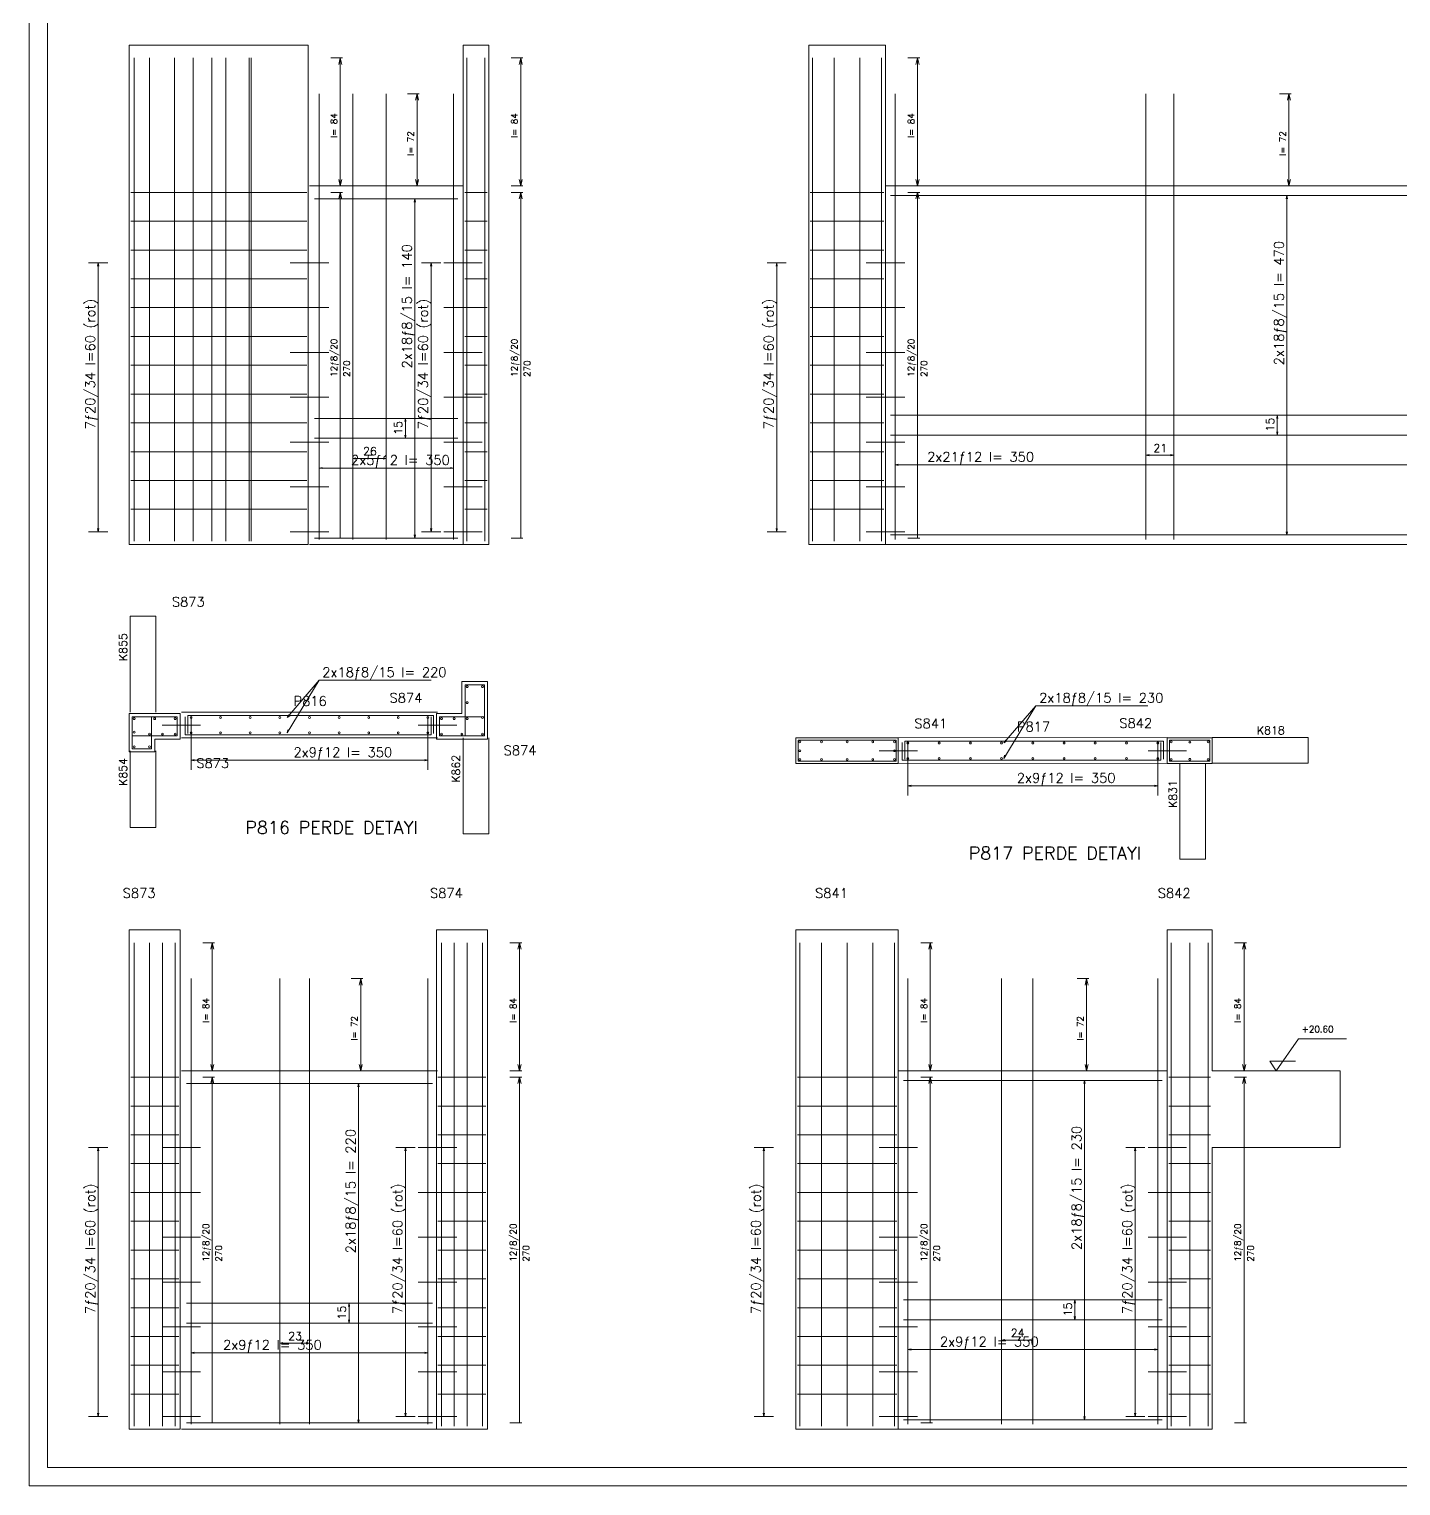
# Model space of a CAD drawing. Header units: inches. Extents: x -0.78 to 0.31, y 1.71 to 2.55.
# Drawn here: x -0.7482 to -0.3196, y 1.7135 to 2.1686 of the extents above; entities that cross this region are included whole.
import ezdxf

# ---------------------------------------------------------------- set-up
doc = ezdxf.new("R2010")
doc.units = ezdxf.units.IN
doc.header["$MEASUREMENT"] = 0
doc.linetypes.add('HIDDEN', pattern=[0.006, 0.002, -0.002, 0.002])
for name, color, linetype, lineweight in [('DONATI', 84, 'Continuous', 0), ('OLCU', 1, 'Continuous', 0), ('PENC2', 1, 'Continuous', 0), ('PENC3', 5, 'Continuous', 0), ('PENC4', 84, 'Continuous', 0), ('PENH2', 1, 'HIDDEN', 0)]:
    doc.layers.add(name, color=color, linetype=linetype, lineweight=lineweight)
doc.styles.add('RomanSTA', font='RomanSTA.ttf')

msp = doc.modelspace()

# ---------------------------------------------------------------- linework, layer by layer
at = {"layer": 'DONATI', "linetype": 'Continuous'}
for p, q in [((-0.71534, 2.15955), (-0.71534, 2.00855)), ((-0.71054, 2.15955), (-0.71054, 2.00855)), ((-0.70276, 2.15955), (-0.70276, 2.00855)), ((-0.69693, 2.15955), (-0.69693, 2.00855)), ((-0.69109, 2.15955), (-0.69109, 2.00855)), ((-0.68671, 2.15955), (-0.68671, 2.00855)), ((-0.67943, 2.15955), (-0.67943, 2.00855)), ((-0.67876, 2.15955), (-0.67876, 2.00855)), ((-0.61138, 2.15955), (-0.61138, 2.00855)), ((-0.60578, 2.15955), (-0.60578, 2.00855)), ((-0.50342, 2.15955), (-0.50342, 2.00855)), ((-0.49662, 2.15955), (-0.49662, 2.00855)), ((-0.48862, 2.15955), (-0.48862, 2.00855)), ((-0.48182, 2.15955), (-0.48182, 2.00855)), ((-0.65758, 2.14835), (-0.65758, 2.00915)), ((-0.64708, 2.14835), (-0.64708, 2.00915)), ((-0.63658, 2.14835), (-0.63658, 2.00915)), ((-0.61558, 2.14835), (-0.61558, 2.00915)), ((-0.47762, 2.14835), (-0.47762, 2.00915)), ((-0.39929, 2.14835), (-0.39929, 2.00915)), ((-0.39058, 2.14835), (-0.39058, 2.00915)), ((-0.71644, 2.11755), (-0.66144, 2.11755)), ((-0.61208, 2.11755), (-0.60508, 2.11755)), ((-0.50412, 2.11755), (-0.48112, 2.11755)), ((-0.47902, 2.11655), (-0.30214, 2.11655)), ((-0.65898, 2.11555), (-0.61418, 2.11555)), ((-0.71644, 2.10855), (-0.66144, 2.10855)), ((-0.61208, 2.10855), (-0.60508, 2.10855)), ((-0.50412, 2.10855), (-0.48112, 2.10855)), ((-0.71644, 2.09955), (-0.66144, 2.09955)), ((-0.61208, 2.09955), (-0.60508, 2.09955)), ((-0.50412, 2.09955), (-0.48112, 2.09955)), ((-0.66658, 2.09555), (-0.65458, 2.09555)), ((-0.61858, 2.09555), (-0.60658, 2.09555)), ((-0.48662, 2.09555), (-0.47462, 2.09555)), ((-0.71644, 2.09055), (-0.66144, 2.09055)), ((-0.61208, 2.09055), (-0.60508, 2.09055)), ((-0.50412, 2.09055), (-0.48112, 2.09055)), ((-0.71644, 2.08155), (-0.66144, 2.08155)), ((-0.66658, 2.08155), (-0.65458, 2.08155)), ((-0.61858, 2.08155), (-0.60658, 2.08155)), ((-0.61208, 2.08155), (-0.60508, 2.08155)), ((-0.50412, 2.08155), (-0.48112, 2.08155)), ((-0.48662, 2.08155), (-0.47462, 2.08155)), ((-0.71644, 2.07255), (-0.66144, 2.07255)), ((-0.61208, 2.07255), (-0.60508, 2.07255)), ((-0.50412, 2.07255), (-0.48112, 2.07255)), ((-0.66658, 2.06755), (-0.65458, 2.06755)), ((-0.61858, 2.06755), (-0.60658, 2.06755)), ((-0.48662, 2.06755), (-0.47462, 2.06755)), ((-0.71644, 2.06355), (-0.66144, 2.06355)), ((-0.61208, 2.06355), (-0.60508, 2.06355)), ((-0.50412, 2.06355), (-0.48112, 2.06355)), ((-0.71644, 2.05455), (-0.66144, 2.05455)), ((-0.66658, 2.05355), (-0.65458, 2.05355)), ((-0.61858, 2.05355), (-0.60658, 2.05355)), ((-0.61208, 2.05455), (-0.60508, 2.05455)), ((-0.50412, 2.05455), (-0.48112, 2.05455)), ((-0.48662, 2.05355), (-0.47462, 2.05355)), ((-0.47902, 2.04795), (-0.30214, 2.04795)), ((-0.71644, 2.04555), (-0.66144, 2.04555)), ((-0.65898, 2.04695), (-0.61418, 2.04695)), ((-0.61208, 2.04555), (-0.60508, 2.04555)), ((-0.50412, 2.04555), (-0.48112, 2.04555)), ((-0.66658, 2.03955), (-0.65458, 2.03955)), ((-0.65898, 2.04075), (-0.61418, 2.04075)), ((-0.61858, 2.03955), (-0.60658, 2.03955)), ((-0.48662, 2.03955), (-0.47462, 2.03955)), ((-0.47902, 2.04175), (-0.30214, 2.04175)), ((-0.71644, 2.03655), (-0.66144, 2.03655)), ((-0.61208, 2.03655), (-0.60508, 2.03655)), ((-0.50412, 2.03655), (-0.48112, 2.03655)), ((-0.71644, 2.02755), (-0.66144, 2.02755)), ((-0.66658, 2.02555), (-0.65458, 2.02555)), ((-0.61858, 2.02555), (-0.60658, 2.02555)), ((-0.61208, 2.02755), (-0.60508, 2.02755)), ((-0.50412, 2.02755), (-0.48112, 2.02755)), ((-0.48662, 2.02555), (-0.47462, 2.02555)), ((-0.71644, 2.01855), (-0.66144, 2.01855)), ((-0.61208, 2.01855), (-0.60508, 2.01855)), ((-0.50412, 2.01855), (-0.48112, 2.01855)), ((-0.66658, 2.01155), (-0.65458, 2.01155)), ((-0.61858, 2.01155), (-0.60658, 2.01155)), ((-0.48662, 2.01155), (-0.47462, 2.01155)), ((-0.65898, 2.00955), (-0.61418, 2.00955)), ((-0.47902, 2.01055), (-0.30214, 2.01055)), ((-0.60594, 1.96375), (-0.61194, 1.96375)), ((-0.61194, 1.96375), (-0.61194, 1.94775)), ((-0.60594, 1.94775), (-0.60594, 1.96375)), ((-0.71594, 1.95375), (-0.71594, 1.94775)), ((-0.70194, 1.95375), (-0.71594, 1.95375)), ((-0.70994, 1.95375), (-0.71594, 1.95375)), ((-0.71594, 1.95375), (-0.71594, 1.94375)), ((-0.70994, 1.94375), (-0.70994, 1.95375)), ((-0.70194, 1.94775), (-0.70194, 1.95375)), ((-0.69938, 1.94815), (-0.69938, 1.95375)), ((-0.69858, 1.95415), (-0.62178, 1.95415)), ((-0.69858, 1.95415), (-0.69858, 1.94855)), ((-0.62258, 1.94815), (-0.62258, 1.95375)), ((-0.62178, 1.95415), (-0.62178, 1.94855)), ((-0.61994, 1.95375), (-0.61994, 1.94775)), ((-0.60594, 1.95375), (-0.61994, 1.95375)), ((-0.60594, 1.94775), (-0.60594, 1.95375)), ((-0.71594, 1.94775), (-0.70194, 1.94775)), ((-0.70658, 1.95115), (-0.69458, 1.95115)), ((-0.69938, 1.94815), (-0.62258, 1.94815)), ((-0.62658, 1.95115), (-0.61458, 1.95115)), ((-0.61994, 1.94775), (-0.60594, 1.94775)), ((-0.61194, 1.94775), (-0.60594, 1.94775)), ((-0.71594, 1.94375), (-0.70994, 1.94375)), ((-0.50791, 1.94645), (-0.50791, 1.93985)), ((-0.50791, 1.94645), (-0.47733, 1.94645)), ((-0.50791, 1.94645), (-0.47733, 1.94645)), ((-0.48262, 1.94315), (-0.47062, 1.94315)), ((-0.47733, 1.94645), (-0.47733, 1.93985)), ((-0.47542, 1.94015), (-0.47542, 1.94575)), ((-0.47462, 1.94615), (-0.39378, 1.94615)), ((-0.47462, 1.94615), (-0.47462, 1.94055)), ((-0.39858, 1.94315), (-0.38658, 1.94315)), ((-0.39458, 1.94015), (-0.39458, 1.94575)), ((-0.39378, 1.94615), (-0.39378, 1.94055)), ((-0.39187, 1.94645), (-0.39187, 1.93985)), ((-0.39187, 1.94645), (-0.37929, 1.94645)), ((-0.39187, 1.94645), (-0.37929, 1.94645)), ((-0.37929, 1.94645), (-0.37929, 1.93985)), ((-0.50791, 1.93985), (-0.47733, 1.93985)), ((-0.47542, 1.94015), (-0.39458, 1.94015)), ((-0.39187, 1.93985), (-0.37929, 1.93985)), ((-0.71534, 1.88315), (-0.71534, 1.73215)), ((-0.71054, 1.88315), (-0.71054, 1.73215)), ((-0.70654, 1.88315), (-0.70654, 1.73215)), ((-0.70254, 1.88315), (-0.70254, 1.73215)), ((-0.61934, 1.88315), (-0.61934, 1.73215)), ((-0.61534, 1.88315), (-0.61534, 1.73215)), ((-0.61134, 1.88315), (-0.61134, 1.73215)), ((-0.60654, 1.88315), (-0.60654, 1.73215)), ((-0.50742, 1.88315), (-0.50742, 1.73215)), ((-0.50062, 1.88315), (-0.50062, 1.73215)), ((-0.49262, 1.88315), (-0.49262, 1.73215)), ((-0.48462, 1.88315), (-0.48462, 1.73215)), ((-0.47782, 1.88315), (-0.47782, 1.73215)), ((-0.39138, 1.88315), (-0.39138, 1.73215)), ((-0.38558, 1.88315), (-0.38558, 1.73215)), ((-0.37978, 1.88315), (-0.37978, 1.73215)), ((-0.69758, 1.87195), (-0.69758, 1.73275)), ((-0.66983, 1.87195), (-0.66983, 1.73275)), ((-0.66058, 1.87195), (-0.66058, 1.73275)), ((-0.62358, 1.87195), (-0.62358, 1.73275)), ((-0.47362, 1.87195), (-0.47362, 1.73275)), ((-0.44436, 1.87195), (-0.44436, 1.73275)), ((-0.4346, 1.87195), (-0.4346, 1.73275)), ((-0.39558, 1.87195), (-0.39558, 1.73275)), ((-0.71644, 1.84115), (-0.70144, 1.84115)), ((-0.69898, 1.83915), (-0.62218, 1.83915)), ((-0.62044, 1.84115), (-0.60544, 1.84115)), ((-0.50812, 1.84115), (-0.47712, 1.84115)), ((-0.47502, 1.84015), (-0.39418, 1.84015)), ((-0.39208, 1.84115), (-0.37908, 1.84115)), ((-0.71644, 1.83215), (-0.70144, 1.83215)), ((-0.62044, 1.83215), (-0.60544, 1.83215)), ((-0.50812, 1.83215), (-0.47712, 1.83215)), ((-0.39208, 1.83215), (-0.37908, 1.83215)), ((-0.71644, 1.82315), (-0.70144, 1.82315)), ((-0.62044, 1.82315), (-0.60544, 1.82315)), ((-0.50812, 1.82315), (-0.47712, 1.82315)), ((-0.39208, 1.82315), (-0.37908, 1.82315)), ((-0.70658, 1.81915), (-0.69458, 1.81915)), ((-0.62658, 1.81915), (-0.61458, 1.81915)), ((-0.48262, 1.81915), (-0.47062, 1.81915)), ((-0.39858, 1.81915), (-0.38658, 1.81915)), ((-0.71644, 1.81415), (-0.70144, 1.81415)), ((-0.62044, 1.81415), (-0.60544, 1.81415)), ((-0.50812, 1.81415), (-0.47712, 1.81415)), ((-0.39208, 1.81415), (-0.37908, 1.81415)), ((-0.71644, 1.80515), (-0.70144, 1.80515)), ((-0.70658, 1.80515), (-0.69458, 1.80515)), ((-0.62658, 1.80515), (-0.61458, 1.80515)), ((-0.62044, 1.80515), (-0.60544, 1.80515)), ((-0.50812, 1.80515), (-0.47712, 1.80515)), ((-0.48262, 1.80515), (-0.47062, 1.80515)), ((-0.39858, 1.80515), (-0.38658, 1.80515)), ((-0.39208, 1.80515), (-0.37908, 1.80515)), ((-0.71644, 1.79615), (-0.70144, 1.79615)), ((-0.62044, 1.79615), (-0.60544, 1.79615)), ((-0.50812, 1.79615), (-0.47712, 1.79615)), ((-0.39208, 1.79615), (-0.37908, 1.79615)), ((-0.70658, 1.79115), (-0.69458, 1.79115)), ((-0.62658, 1.79115), (-0.61458, 1.79115)), ((-0.48262, 1.79115), (-0.47062, 1.79115)), ((-0.39858, 1.79115), (-0.38658, 1.79115)), ((-0.71644, 1.78715), (-0.70144, 1.78715)), ((-0.62044, 1.78715), (-0.60544, 1.78715)), ((-0.50812, 1.78715), (-0.47712, 1.78715)), ((-0.39208, 1.78715), (-0.37908, 1.78715)), ((-0.71644, 1.77815), (-0.70144, 1.77815)), ((-0.70658, 1.77715), (-0.69458, 1.77715)), ((-0.62658, 1.77715), (-0.61458, 1.77715)), ((-0.62044, 1.77815), (-0.60544, 1.77815)), ((-0.50812, 1.77815), (-0.47712, 1.77815)), ((-0.48262, 1.77715), (-0.47062, 1.77715)), ((-0.39858, 1.77715), (-0.38658, 1.77715)), ((-0.39208, 1.77815), (-0.37908, 1.77815)), ((-0.69898, 1.77055), (-0.62218, 1.77055)), ((-0.47502, 1.77155), (-0.39418, 1.77155)), ((-0.71644, 1.76915), (-0.70144, 1.76915)), ((-0.62044, 1.76915), (-0.60544, 1.76915)), ((-0.50812, 1.76915), (-0.47712, 1.76915)), ((-0.39208, 1.76915), (-0.37908, 1.76915)), ((-0.70658, 1.76315), (-0.69458, 1.76315)), ((-0.69898, 1.76435), (-0.62218, 1.76435)), ((-0.62658, 1.76315), (-0.61458, 1.76315)), ((-0.48262, 1.76315), (-0.47062, 1.76315)), ((-0.47502, 1.76535), (-0.39418, 1.76535)), ((-0.39858, 1.76315), (-0.38658, 1.76315)), ((-0.71644, 1.76015), (-0.70144, 1.76015)), ((-0.62044, 1.76015), (-0.60544, 1.76015)), ((-0.50812, 1.76015), (-0.47712, 1.76015)), ((-0.39208, 1.76015), (-0.37908, 1.76015)), ((-0.71644, 1.75115), (-0.70144, 1.75115)), ((-0.70658, 1.74915), (-0.69458, 1.74915)), ((-0.62658, 1.74915), (-0.61458, 1.74915)), ((-0.62044, 1.75115), (-0.60544, 1.75115)), ((-0.50812, 1.75115), (-0.47712, 1.75115)), ((-0.48262, 1.74915), (-0.47062, 1.74915)), ((-0.39858, 1.74915), (-0.38658, 1.74915)), ((-0.39208, 1.75115), (-0.37908, 1.75115)), ((-0.71644, 1.74215), (-0.70144, 1.74215)), ((-0.62044, 1.74215), (-0.60544, 1.74215)), ((-0.50812, 1.74215), (-0.47712, 1.74215)), ((-0.39208, 1.74215), (-0.37908, 1.74215)), ((-0.70658, 1.73515), (-0.69458, 1.73515)), ((-0.62658, 1.73515), (-0.61458, 1.73515)), ((-0.48262, 1.73515), (-0.47062, 1.73515)), ((-0.47502, 1.73415), (-0.39418, 1.73415)), ((-0.39858, 1.73515), (-0.38658, 1.73515)), ((-0.69898, 1.73315), (-0.62218, 1.73315))]:
    msp.add_line(p, q, dxfattribs=at)
at = {"layer": 'DONATI'}
for centre in [(-0.61134, 1.96315), (-0.60654, 1.96315), (-0.61134, 1.95815), (-0.71534, 1.95315), (-0.70894, 1.95315), (-0.70254, 1.95315), (-0.69758, 1.95355), (-0.68833, 1.95355), (-0.67908, 1.95355), (-0.66983, 1.95355), (-0.66058, 1.95355), (-0.65133, 1.95355), (-0.64208, 1.95355), (-0.63283, 1.95355), (-0.62358, 1.95355), (-0.61934, 1.95315), (-0.61534, 1.95315), (-0.61134, 1.95315), (-0.60654, 1.95355), (-0.71534, 1.94895), (-0.71054, 1.94835), (-0.70654, 1.94835), (-0.70254, 1.94835), (-0.69758, 1.94875), (-0.68833, 1.94875), (-0.67908, 1.94875), (-0.66983, 1.94875), (-0.66058, 1.94875), (-0.65133, 1.94875), (-0.64208, 1.94875), (-0.63283, 1.94875), (-0.62358, 1.94875), (-0.61934, 1.94835), (-0.61294, 1.94835), (-0.60654, 1.94835), (-0.71534, 1.94435), (-0.71054, 1.94435), (-0.50742, 1.94595), (-0.50742, 1.94315), (-0.50062, 1.94595), (-0.49262, 1.94595), (-0.48462, 1.94595), (-0.47782, 1.94595), (-0.47782, 1.94315), (-0.47362, 1.94555), (-0.46387, 1.94555), (-0.45411, 1.94555), (-0.44436, 1.94555), (-0.4346, 1.94555), (-0.42485, 1.94555), (-0.41509, 1.94555), (-0.40534, 1.94555), (-0.39558, 1.94555), (-0.39138, 1.94595), (-0.38558, 1.94585), (-0.37978, 1.94595), (-0.50742, 1.94035), (-0.50062, 1.94035), (-0.49262, 1.94035), (-0.48462, 1.94035), (-0.47782, 1.94035), (-0.47362, 1.94075), (-0.46387, 1.94075), (-0.45411, 1.94075), (-0.44436, 1.94075), (-0.4346, 1.94075), (-0.42485, 1.94075), (-0.41509, 1.94075), (-0.40534, 1.94075), (-0.39558, 1.94075), (-0.39138, 1.94035), (-0.38558, 1.94045), (-0.37978, 1.94035)]:
    msp.add_circle(centre, 0.0003, dxfattribs=at)
at = {"layer": 'OLCU', "linetype": 'Continuous'}
for p, q in [((-0.65394, 2.15955), (-0.65024, 2.15955)), ((-0.65094, 2.15955), (-0.65144, 2.15755)), ((-0.65094, 2.11955), (-0.65094, 2.15955)), ((-0.65094, 2.15955), (-0.65044, 2.15755)), ((-0.59758, 2.15955), (-0.59388, 2.15955)), ((-0.59458, 2.15955), (-0.59508, 2.15755)), ((-0.59458, 2.11955), (-0.59458, 2.15955)), ((-0.59458, 2.15955), (-0.59408, 2.15755)), ((-0.47362, 2.15955), (-0.46992, 2.15955)), ((-0.47062, 2.15955), (-0.47112, 2.15755)), ((-0.47062, 2.11955), (-0.47062, 2.15955)), ((-0.47062, 2.15955), (-0.47012, 2.15755)), ((-0.62998, 2.14835), (-0.62628, 2.14835)), ((-0.62698, 2.14835), (-0.62748, 2.14635)), ((-0.62698, 2.11955), (-0.62698, 2.14835)), ((-0.62698, 2.14835), (-0.62648, 2.14635)), ((-0.35757, 2.14835), (-0.35387, 2.14835)), ((-0.35457, 2.14835), (-0.35507, 2.14635)), ((-0.35457, 2.11955), (-0.35457, 2.14835)), ((-0.35457, 2.14835), (-0.35407, 2.14635)), ((-0.65094, 2.11955), (-0.65144, 2.12155)), ((-0.65094, 2.11955), (-0.65044, 2.12155)), ((-0.62698, 2.11955), (-0.62748, 2.12155)), ((-0.62698, 2.11955), (-0.62648, 2.12155)), ((-0.59458, 2.11955), (-0.59508, 2.12155)), ((-0.59458, 2.11955), (-0.59408, 2.12155)), ((-0.47062, 2.11955), (-0.47112, 2.12155)), ((-0.47062, 2.11955), (-0.47012, 2.12155)), ((-0.35457, 2.11955), (-0.35507, 2.12155)), ((-0.35457, 2.11955), (-0.35407, 2.12155)), ((-0.65394, 2.11955), (-0.65024, 2.11955)), ((-0.65394, 2.11755), (-0.65024, 2.11755)), ((-0.65094, 2.11755), (-0.65144, 2.11555)), ((-0.65094, 2.11755), (-0.65094, 2.00955)), ((-0.65094, 2.11755), (-0.65044, 2.11555)), ((-0.59758, 2.11955), (-0.59388, 2.11955)), ((-0.59758, 2.11755), (-0.59388, 2.11755)), ((-0.59458, 2.11755), (-0.59508, 2.11555)), ((-0.59458, 2.11755), (-0.59458, 2.00955)), ((-0.59458, 2.11755), (-0.59408, 2.11555)), ((-0.47362, 2.11955), (-0.46992, 2.11955)), ((-0.47362, 2.11755), (-0.46992, 2.11755)), ((-0.47062, 2.11755), (-0.47112, 2.11555)), ((-0.47062, 2.11755), (-0.47062, 2.00955)), ((-0.47062, 2.11755), (-0.47012, 2.11555)), ((-0.35521, 2.11655), (-0.3554, 2.11555)), ((-0.35521, 2.11655), (-0.35501, 2.11555)), ((-0.35521, 2.01055), (-0.35521, 2.11655)), ((-0.62762, 2.11555), (-0.62782, 2.11455)), ((-0.62762, 2.11555), (-0.62743, 2.11455)), ((-0.62762, 2.00955), (-0.62762, 2.11555)), ((-0.72958, 2.09555), (-0.72358, 2.09555)), ((-0.72658, 2.09555), (-0.72678, 2.09455)), ((-0.72658, 2.09555), (-0.72639, 2.09455)), ((-0.72658, 2.09555), (-0.72658, 2.01155)), ((-0.62558, 2.09555), (-0.61958, 2.09555)), ((-0.62258, 2.09555), (-0.62278, 2.09455)), ((-0.62258, 2.09555), (-0.62239, 2.09455)), ((-0.62258, 2.09555), (-0.62258, 2.01155)), ((-0.51762, 2.09555), (-0.51162, 2.09555)), ((-0.51462, 2.09555), (-0.51482, 2.09455)), ((-0.51462, 2.09555), (-0.51443, 2.09455)), ((-0.51462, 2.09555), (-0.51462, 2.01155)), ((-0.35821, 2.04795), (-0.3584, 2.04695)), ((-0.35821, 2.04795), (-0.35801, 2.04695)), ((-0.35821, 2.04795), (-0.35821, 2.04175)), ((-0.63062, 2.04695), (-0.63082, 2.04595)), ((-0.63062, 2.04695), (-0.63043, 2.04595)), ((-0.63062, 2.04695), (-0.63062, 2.04075)), ((-0.63062, 2.04075), (-0.63082, 2.04175)), ((-0.63062, 2.04075), (-0.63043, 2.04175)), ((-0.35821, 2.04175), (-0.3584, 2.04275)), ((-0.35821, 2.04175), (-0.35801, 2.04275)), ((-0.64708, 2.03445), (-0.6461, 2.03465)), ((-0.64708, 2.03445), (-0.6461, 2.03425)), ((-0.64708, 2.03445), (-0.63658, 2.03445)), ((-0.63658, 2.03445), (-0.63756, 2.03465)), ((-0.63658, 2.03445), (-0.63756, 2.03425)), ((-0.39929, 2.03545), (-0.3983, 2.03565)), ((-0.39929, 2.03545), (-0.3983, 2.03525)), ((-0.39929, 2.03545), (-0.39058, 2.03545)), ((-0.39058, 2.03545), (-0.39156, 2.03565)), ((-0.39058, 2.03545), (-0.39156, 2.03525)), ((-0.65758, 2.03145), (-0.6566, 2.03165)), ((-0.65758, 2.03145), (-0.6566, 2.03125)), ((-0.65758, 2.03145), (-0.61558, 2.03145)), ((-0.61558, 2.03145), (-0.61656, 2.03165)), ((-0.61558, 2.03145), (-0.61656, 2.03125)), ((-0.47762, 2.03245), (-0.47664, 2.03265)), ((-0.47762, 2.03245), (-0.47664, 2.03225)), ((-0.47762, 2.03245), (-0.30354, 2.03245)), ((-0.72958, 2.01155), (-0.72358, 2.01155)), ((-0.72658, 2.01155), (-0.72678, 2.01255)), ((-0.72658, 2.01155), (-0.72639, 2.01255)), ((-0.62558, 2.01155), (-0.61958, 2.01155)), ((-0.62258, 2.01155), (-0.62278, 2.01255)), ((-0.62258, 2.01155), (-0.62239, 2.01255)), ((-0.51762, 2.01155), (-0.51162, 2.01155)), ((-0.51462, 2.01155), (-0.51482, 2.01255)), ((-0.51462, 2.01155), (-0.51443, 2.01255)), ((-0.35521, 2.01055), (-0.3554, 2.01155)), ((-0.35521, 2.01055), (-0.35501, 2.01155)), ((-0.65394, 2.00955), (-0.65024, 2.00955)), ((-0.62762, 2.00955), (-0.62782, 2.01055)), ((-0.62762, 2.00955), (-0.62743, 2.01055)), ((-0.59758, 2.00955), (-0.59388, 2.00955)), ((-0.47362, 2.00955), (-0.46992, 2.00955)), ((-0.66758, 1.95355), (-0.65758, 1.96515)), ((-0.66758, 1.94875), (-0.65758, 1.96515)), ((-0.65758, 1.96515), (-0.62258, 1.96515)), ((-0.44362, 1.94555), (-0.43362, 1.95715)), ((-0.44362, 1.94075), (-0.43362, 1.95715)), ((-0.43362, 1.95715), (-0.39862, 1.95715)), ((-0.69758, 1.95355), (-0.69758, 1.93715)), ((-0.66758, 1.95355), (-0.66703, 1.95435)), ((-0.66758, 1.95355), (-0.66675, 1.95405)), ((-0.62358, 1.95355), (-0.62358, 1.93715)), ((-0.66758, 1.94875), (-0.66737, 1.94965)), ((-0.66758, 1.94875), (-0.66701, 1.94955)), ((-0.47362, 1.94555), (-0.47362, 1.92915)), ((-0.44362, 1.94555), (-0.44307, 1.94645)), ((-0.44362, 1.94555), (-0.44279, 1.94615)), ((-0.39558, 1.94555), (-0.39558, 1.92915)), ((-0.69758, 1.94015), (-0.6966, 1.94035)), ((-0.69758, 1.94015), (-0.6966, 1.93995)), ((-0.69758, 1.94015), (-0.62358, 1.94015)), ((-0.62358, 1.94015), (-0.62456, 1.94035)), ((-0.62358, 1.94015), (-0.62456, 1.93995)), ((-0.44362, 1.94075), (-0.44341, 1.94175)), ((-0.44362, 1.94075), (-0.44305, 1.94165)), ((-0.47362, 1.93215), (-0.47264, 1.93235)), ((-0.47362, 1.93215), (-0.47264, 1.93195)), ((-0.47362, 1.93215), (-0.39558, 1.93215)), ((-0.39558, 1.93215), (-0.39656, 1.93235)), ((-0.39558, 1.93215), (-0.39656, 1.93195)), ((-0.69394, 1.88315), (-0.69024, 1.88315)), ((-0.69094, 1.88315), (-0.69144, 1.88115)), ((-0.69094, 1.84315), (-0.69094, 1.88315)), ((-0.69094, 1.88315), (-0.69044, 1.88115)), ((-0.59794, 1.88315), (-0.59424, 1.88315)), ((-0.59494, 1.88315), (-0.59544, 1.88115)), ((-0.59494, 1.84315), (-0.59494, 1.88315)), ((-0.59494, 1.88315), (-0.59444, 1.88115)), ((-0.46962, 1.88315), (-0.46592, 1.88315)), ((-0.46662, 1.88315), (-0.46712, 1.88115)), ((-0.46662, 1.84315), (-0.46662, 1.88315)), ((-0.46662, 1.88315), (-0.46612, 1.88115)), ((-0.37158, 1.88315), (-0.36788, 1.88315)), ((-0.36858, 1.88315), (-0.36908, 1.88115)), ((-0.36858, 1.84315), (-0.36858, 1.88315)), ((-0.36858, 1.88315), (-0.36808, 1.88115)), ((-0.64758, 1.87195), (-0.64388, 1.87195)), ((-0.64458, 1.87195), (-0.64508, 1.86995)), ((-0.64458, 1.84315), (-0.64458, 1.87195)), ((-0.64458, 1.87195), (-0.64408, 1.86995)), ((-0.42079, 1.87195), (-0.41709, 1.87195)), ((-0.41779, 1.87195), (-0.41829, 1.86995)), ((-0.41779, 1.84315), (-0.41779, 1.87195)), ((-0.41779, 1.87195), (-0.41729, 1.86995)), ((-0.69394, 1.84315), (-0.69024, 1.84315)), ((-0.69094, 1.84315), (-0.69144, 1.84515)), ((-0.69094, 1.84315), (-0.69044, 1.84515)), ((-0.64458, 1.84315), (-0.64508, 1.84515)), ((-0.64458, 1.84315), (-0.64408, 1.84515)), ((-0.59794, 1.84315), (-0.59424, 1.84315)), ((-0.59494, 1.84315), (-0.59544, 1.84515)), ((-0.59494, 1.84315), (-0.59444, 1.84515)), ((-0.46962, 1.84315), (-0.46592, 1.84315)), ((-0.46662, 1.84315), (-0.46712, 1.84515)), ((-0.46662, 1.84315), (-0.46612, 1.84515)), ((-0.41779, 1.84315), (-0.41829, 1.84515)), ((-0.41779, 1.84315), (-0.41729, 1.84515)), ((-0.37158, 1.84315), (-0.36788, 1.84315)), ((-0.36858, 1.84315), (-0.36908, 1.84515)), ((-0.36858, 1.84315), (-0.36808, 1.84515)), ((-0.69394, 1.84115), (-0.69024, 1.84115)), ((-0.69094, 1.84115), (-0.69144, 1.83915)), ((-0.69094, 1.84115), (-0.69094, 1.73315)), ((-0.69094, 1.84115), (-0.69044, 1.83915)), ((-0.64522, 1.83915), (-0.64542, 1.83815)), ((-0.64522, 1.83915), (-0.64503, 1.83815)), ((-0.64522, 1.73315), (-0.64522, 1.83915)), ((-0.59794, 1.84115), (-0.59424, 1.84115)), ((-0.59494, 1.84115), (-0.59544, 1.83915)), ((-0.59494, 1.84115), (-0.59494, 1.73315)), ((-0.59494, 1.84115), (-0.59444, 1.83915)), ((-0.46962, 1.84115), (-0.46592, 1.84115)), ((-0.46662, 1.84115), (-0.46712, 1.83915)), ((-0.46662, 1.84115), (-0.46662, 1.73315)), ((-0.46662, 1.84115), (-0.46612, 1.83915)), ((-0.41843, 1.84015), (-0.41863, 1.83915)), ((-0.41843, 1.84015), (-0.41824, 1.83915)), ((-0.41843, 1.73415), (-0.41843, 1.84015)), ((-0.37158, 1.84115), (-0.36788, 1.84115)), ((-0.36858, 1.84115), (-0.36908, 1.83915)), ((-0.36858, 1.84115), (-0.36858, 1.73315)), ((-0.36858, 1.84115), (-0.36808, 1.83915)), ((-0.72958, 1.81915), (-0.72358, 1.81915)), ((-0.72658, 1.81915), (-0.72678, 1.81815)), ((-0.72658, 1.81915), (-0.72639, 1.81815)), ((-0.72658, 1.81915), (-0.72658, 1.73515)), ((-0.63358, 1.81915), (-0.62758, 1.81915)), ((-0.63058, 1.81915), (-0.63078, 1.81815)), ((-0.63058, 1.81915), (-0.63039, 1.81815)), ((-0.63058, 1.81915), (-0.63058, 1.73515)), ((-0.52162, 1.81915), (-0.51562, 1.81915)), ((-0.51862, 1.81915), (-0.51882, 1.81815)), ((-0.51862, 1.81915), (-0.51843, 1.81815)), ((-0.51862, 1.81915), (-0.51862, 1.73515)), ((-0.40558, 1.81915), (-0.39958, 1.81915)), ((-0.40258, 1.81915), (-0.40278, 1.81815)), ((-0.40258, 1.81915), (-0.40239, 1.81815)), ((-0.40258, 1.81915), (-0.40258, 1.73515)), ((-0.64822, 1.77055), (-0.64842, 1.76955)), ((-0.64822, 1.77055), (-0.64803, 1.76955)), ((-0.64822, 1.77055), (-0.64822, 1.76435)), ((-0.42143, 1.77155), (-0.42163, 1.77055)), ((-0.42143, 1.77155), (-0.42124, 1.77055)), ((-0.42143, 1.77155), (-0.42143, 1.76535)), ((-0.42143, 1.76535), (-0.42163, 1.76635)), ((-0.42143, 1.76535), (-0.42124, 1.76635)), ((-0.64822, 1.76435), (-0.64842, 1.76535)), ((-0.64822, 1.76435), (-0.64803, 1.76535)), ((-0.66983, 1.75805), (-0.66885, 1.75825)), ((-0.66983, 1.75805), (-0.66885, 1.75785)), ((-0.66983, 1.75805), (-0.66058, 1.75805)), ((-0.66058, 1.75805), (-0.66156, 1.75825)), ((-0.66058, 1.75805), (-0.66156, 1.75785)), ((-0.44436, 1.75905), (-0.44338, 1.75925)), ((-0.44436, 1.75905), (-0.44338, 1.75885)), ((-0.44436, 1.75905), (-0.4346, 1.75905)), ((-0.4346, 1.75905), (-0.43558, 1.75925)), ((-0.4346, 1.75905), (-0.43558, 1.75885)), ((-0.69758, 1.75505), (-0.6966, 1.75525)), ((-0.69758, 1.75505), (-0.6966, 1.75485)), ((-0.69758, 1.75505), (-0.62358, 1.75505)), ((-0.62358, 1.75505), (-0.62456, 1.75525)), ((-0.62358, 1.75505), (-0.62456, 1.75485)), ((-0.47362, 1.75605), (-0.47264, 1.75625)), ((-0.47362, 1.75605), (-0.47264, 1.75585)), ((-0.47362, 1.75605), (-0.39558, 1.75605)), ((-0.39558, 1.75605), (-0.39656, 1.75625)), ((-0.39558, 1.75605), (-0.39656, 1.75585)), ((-0.72958, 1.73515), (-0.72358, 1.73515)), ((-0.72658, 1.73515), (-0.72678, 1.73615)), ((-0.72658, 1.73515), (-0.72639, 1.73615)), ((-0.64522, 1.73315), (-0.64542, 1.73415)), ((-0.64522, 1.73315), (-0.64503, 1.73415)), ((-0.63358, 1.73515), (-0.62758, 1.73515)), ((-0.63058, 1.73515), (-0.63078, 1.73615)), ((-0.63058, 1.73515), (-0.63039, 1.73615)), ((-0.52162, 1.73515), (-0.51562, 1.73515)), ((-0.51862, 1.73515), (-0.51882, 1.73615)), ((-0.51862, 1.73515), (-0.51843, 1.73615)), ((-0.41843, 1.73415), (-0.41863, 1.73515)), ((-0.41843, 1.73415), (-0.41824, 1.73515)), ((-0.40558, 1.73515), (-0.39958, 1.73515)), ((-0.40258, 1.73515), (-0.40278, 1.73615)), ((-0.40258, 1.73515), (-0.40239, 1.73615)), ((-0.69394, 1.73315), (-0.69024, 1.73315)), ((-0.59794, 1.73315), (-0.59424, 1.73315)), ((-0.46962, 1.73315), (-0.46592, 1.73315)), ((-0.37158, 1.73315), (-0.36788, 1.73315))]:
    msp.add_line(p, q, dxfattribs=at)
at = {"layer": 'PENC2', "linetype": 'Continuous'}
for p, q in [((-0.71658, 1.98515), (-0.71658, 1.95515)), ((-0.70858, 1.98515), (-0.70858, 1.95515)), ((-0.71658, 1.94315), (-0.71658, 1.91915)), ((-0.70858, 1.94315), (-0.70858, 1.91915)), ((-0.61258, 1.94715), (-0.61258, 1.91715)), ((-0.60458, 1.94715), (-0.60458, 1.91715)), ((-0.37858, 1.94725), (-0.34858, 1.94725)), ((-0.38862, 1.93925), (-0.38862, 1.90925)), ((-0.38062, 1.93925), (-0.38062, 1.90925)), ((-0.37858, 1.93925), (-0.34858, 1.93925)), ((-0.35158, 1.85315), (-0.35858, 1.84315)), ((-0.35158, 1.85315), (-0.33658, 1.85315)), ((-0.35258, 1.84615), (-0.36058, 1.84615)), ((-0.36058, 1.84615), (-0.35858, 1.84315))]:
    msp.add_line(p, q, dxfattribs=at)
at = {"layer": 'PENC3', "linetype": 'Continuous'}
for p, q in [((-0.71694, 2.16355), (-0.71694, 2.11955)), ((-0.66094, 2.16355), (-0.66094, 2.11955)), ((-0.61258, 2.16355), (-0.61258, 2.11955)), ((-0.60458, 2.16355), (-0.60458, 2.11955)), ((-0.50462, 2.16355), (-0.50462, 2.11955)), ((-0.48062, 2.16355), (-0.48062, 2.11955)), ((-0.71694, 2.11955), (-0.71694, 2.00755)), ((-0.66094, 2.11955), (-0.66094, 2.11955)), ((-0.66094, 2.11955), (-0.66094, 2.11955)), ((-0.66094, 2.11955), (-0.66094, 2.00755)), ((-0.66058, 2.11955), (-0.61258, 2.11955)), ((-0.61258, 2.11955), (-0.61258, 2.00755)), ((-0.60458, 2.11955), (-0.60458, 2.11955)), ((-0.60458, 2.11955), (-0.60458, 2.11955)), ((-0.60458, 2.11955), (-0.60458, 2.00755)), ((-0.50462, 2.11955), (-0.50462, 2.00755)), ((-0.48062, 2.11955), (-0.48062, 2.11955)), ((-0.48062, 2.11955), (-0.48062, 2.11955)), ((-0.48062, 2.11955), (-0.48062, 2.00755)), ((-0.48062, 2.11955), (-0.30054, 2.11955)), ((-0.71694, 2.00755), (-0.66094, 2.00755)), ((-0.66058, 2.00755), (-0.61258, 2.00755)), ((-0.61258, 2.00755), (-0.60458, 2.00755)), ((-0.50462, 2.00755), (-0.48062, 2.00755)), ((-0.48062, 2.00755), (-0.30054, 2.00755)), ((-0.61294, 1.96475), (-0.61294, 1.95475)), ((-0.60494, 1.96475), (-0.61294, 1.96475)), ((-0.60494, 1.94675), (-0.60494, 1.96475)), ((-0.71694, 1.95475), (-0.71694, 1.94275)), ((-0.70094, 1.95475), (-0.71694, 1.95475)), ((-0.70094, 1.94675), (-0.70094, 1.95475)), ((-0.70058, 1.95515), (-0.62058, 1.95515)), ((-0.61294, 1.95475), (-0.62094, 1.95475)), ((-0.62094, 1.95475), (-0.62094, 1.94675)), ((-0.70894, 1.94275), (-0.70894, 1.94675)), ((-0.70894, 1.94675), (-0.70094, 1.94675)), ((-0.70058, 1.94715), (-0.62058, 1.94715)), ((-0.62094, 1.94675), (-0.60494, 1.94675)), ((-0.50862, 1.94715), (-0.50862, 1.93915)), ((-0.50862, 1.94715), (-0.47662, 1.94715)), ((-0.47662, 1.94715), (-0.39258, 1.94725)), ((-0.47662, 1.94715), (-0.47662, 1.93915)), ((-0.39258, 1.94715), (-0.39258, 1.93915)), ((-0.39258, 1.94715), (-0.37858, 1.94715)), ((-0.37858, 1.94715), (-0.37858, 1.93915)), ((-0.71694, 1.94275), (-0.70894, 1.94275)), ((-0.50862, 1.93915), (-0.47662, 1.93915)), ((-0.47662, 1.93915), (-0.39258, 1.93925)), ((-0.39258, 1.93915), (-0.37858, 1.93915)), ((-0.71694, 1.88715), (-0.71694, 1.84315)), ((-0.70094, 1.88715), (-0.70094, 1.84315)), ((-0.62094, 1.88715), (-0.62094, 1.84315)), ((-0.60494, 1.88715), (-0.60494, 1.84315)), ((-0.50862, 1.88715), (-0.50862, 1.84315)), ((-0.47662, 1.88715), (-0.47662, 1.84315)), ((-0.39258, 1.88715), (-0.39258, 1.84315)), ((-0.37858, 1.88715), (-0.37858, 1.84315)), ((-0.71694, 1.84315), (-0.71694, 1.73115)), ((-0.70094, 1.84315), (-0.70094, 1.84315)), ((-0.70094, 1.84315), (-0.70094, 1.84315)), ((-0.70094, 1.84315), (-0.70094, 1.73115)), ((-0.70058, 1.84315), (-0.62058, 1.84315)), ((-0.62094, 1.84315), (-0.62094, 1.73115)), ((-0.60494, 1.84315), (-0.60494, 1.84315)), ((-0.60494, 1.84315), (-0.60494, 1.84315)), ((-0.60494, 1.84315), (-0.60494, 1.73115)), ((-0.50862, 1.84315), (-0.50862, 1.73115)), ((-0.47662, 1.84315), (-0.47662, 1.84315)), ((-0.47662, 1.84315), (-0.47662, 1.84315)), ((-0.47662, 1.84315), (-0.47662, 1.73115)), ((-0.47662, 1.84315), (-0.39258, 1.84315)), ((-0.39258, 1.84315), (-0.39258, 1.73115)), ((-0.37858, 1.84315), (-0.33858, 1.84315)), ((-0.37858, 1.81915), (-0.33858, 1.81915)), ((-0.37858, 1.81915), (-0.37858, 1.73115)), ((-0.71694, 1.73115), (-0.70094, 1.73115)), ((-0.70058, 1.73115), (-0.62058, 1.73115)), ((-0.62094, 1.73115), (-0.60494, 1.73115)), ((-0.50862, 1.73115), (-0.47662, 1.73115)), ((-0.47662, 1.73115), (-0.39258, 1.73115)), ((-0.39258, 1.73115), (-0.37858, 1.73115))]:
    msp.add_line(p, q, dxfattribs=at)
at = {"layer": 'PENC3'}
for points in [[(0.31053, 2.55087), (0.31053, 1.71349), (-0.74816, 1.71349), (-0.74816, 2.55087)], [(0.30475, 2.54509), (0.30475, 1.71927), (-0.74238, 1.71927), (-0.74238, 2.54509)]]:
    msp.add_lwpolyline(points, close=True, dxfattribs=at)
at = {"layer": 'PENH2', "linetype": 'HIDDEN'}
for p, q in [((-0.71694, 2.16355), (-0.66094, 2.16355)), ((-0.61258, 2.16355), (-0.60458, 2.16355)), ((-0.50462, 2.16355), (-0.48062, 2.16355)), ((-0.70858, 1.98515), (-0.71658, 1.98515)), ((-0.34858, 1.94725), (-0.34858, 1.93925)), ((-0.70858, 1.91915), (-0.71658, 1.91915)), ((-0.60458, 1.91715), (-0.61258, 1.91715)), ((-0.38062, 1.90925), (-0.38862, 1.90925)), ((-0.71694, 1.88715), (-0.70094, 1.88715)), ((-0.62094, 1.88715), (-0.60494, 1.88715)), ((-0.50862, 1.88715), (-0.47662, 1.88715)), ((-0.39258, 1.88715), (-0.37858, 1.88715)), ((-0.33858, 1.84315), (-0.33858, 1.81915))]:
    msp.add_line(p, q, dxfattribs=at)

# ---------------------------------------------------------------- texts
at = {"layer": 'OLCU', "style": 'RomanSTA'}
for s, height, p in [('l= 84', 0.002, (-0.65194, 2.13455)), ('l= 84', 0.002, (-0.59558, 2.13455)), ('l= 84', 0.002, (-0.47162, 2.13455)), ('l= 72', 0.002, (-0.62798, 2.12895)), ('l= 72', 0.002, (-0.35557, 2.12895)), (' 12ƒ8/20', 0.002, (-0.65194, 2.05855)), (' 12ƒ8/20', 0.002, (-0.59558, 2.05855)), (' 12ƒ8/20', 0.002, (-0.47162, 2.05855)), (' 270', 0.002, (-0.64794, 2.05855)), (' 270', 0.002, (-0.59158, 2.05855)), (' 270', 0.002, (-0.46762, 2.05855)), ('15', 0.0025, (-0.63162, 2.04185)), ('15', 0.0025, (-0.35921, 2.04285)), ('l= 84', 0.002, (-0.69194, 1.85815)), ('l= 84', 0.002, (-0.59594, 1.85815)), ('l= 84', 0.002, (-0.46762, 1.85815)), ('l= 84', 0.002, (-0.36958, 1.85815)), ('l= 72', 0.002, (-0.64558, 1.85255)), ('l= 72', 0.002, (-0.41879, 1.85255)), (' 12ƒ8/20', 0.002, (-0.69194, 1.78215)), (' 12ƒ8/20', 0.002, (-0.59594, 1.78215)), (' 12ƒ8/20', 0.002, (-0.46762, 1.78215)), (' 12ƒ8/20', 0.002, (-0.36958, 1.78215)), (' 270', 0.002, (-0.68794, 1.78215)), (' 270', 0.002, (-0.59194, 1.78215)), (' 270', 0.002, (-0.46362, 1.78215)), (' 270', 0.002, (-0.36558, 1.78215)), ('15', 0.0025, (-0.42243, 1.76645)), ('15', 0.0025, (-0.64922, 1.76545))]:
    msp.add_text(s, height=height, rotation=90.0012, dxfattribs=at).set_placement(p)
for s, p in [('21', (-0.39693, 2.03645)), ('26', (-0.64383, 2.03545)), ('23', (-0.66721, 1.75905)), ('24', (-0.44148, 1.76005))]:
    msp.add_text(s, height=0.0025, dxfattribs=at).set_placement(p)
at = {"layer": 'PENC2', "style": 'RomanSTA'}
msp.add_text('+20.60', height=0.002, dxfattribs=at).set_placement((-0.35058, 1.85515))
at = {"layer": 'PENC3', "style": 'RomanSTA'}
for s, height, rotation, p in [('2x18ƒ8/15 l= 140', 0.003, 90.0012, (-0.62862, 2.06255)), ('2x18ƒ8/15 l= 470', 0.003, 90.0012, (-0.35621, 2.06355)), ('7ƒ20/34 l=60 (rot)', 0.003, 90.0012, (-0.72758, 2.04355)), ('7ƒ20/34 l=60 (rot)', 0.003, 90.0012, (-0.62358, 2.04355)), ('7ƒ20/34 l=60 (rot)', 0.003, 90.0012, (-0.51562, 2.04355)), ('K855', 0.0025, 90.0012, (-0.71758, 1.97115)), ('K818', 0.0025, 0.0053, (-0.36458, 1.94825)), ('K854', 0.0025, 90.0012, (-0.71758, 1.93215)), ('K862', 0.0025, 90.0012, (-0.61358, 1.93315)), ('K831', 0.0025, 90.0012, (-0.38962, 1.92525)), ('2x18ƒ8/15 l= 230', 0.003, 90.0012, (-0.41943, 1.78715)), ('2x18ƒ8/15 l= 220', 0.003, 90.0012, (-0.64622, 1.78615)), ('7ƒ20/34 l=60 (rot)', 0.003, 90.0012, (-0.72758, 1.76715)), ('7ƒ20/34 l=60 (rot)', 0.003, 90.0012, (-0.63158, 1.76715)), ('7ƒ20/34 l=60 (rot)', 0.003, 90.0012, (-0.51962, 1.76715)), ('7ƒ20/34 l=60 (rot)', 0.003, 90.0012, (-0.40358, 1.76715))]:
    msp.add_text(s, height=height, rotation=rotation, dxfattribs=at).set_placement(p)
for s, p in [('2x5ƒ12 l= 350', (-0.64758, 2.03245)), ('2x21ƒ12 l= 350', (-0.46762, 2.03345)), ('S873', (-0.70358, 1.98815)), ('2x18ƒ8/15 l= 220', (-0.65658, 1.96615)), ('2x18ƒ8/15 l= 230', (-0.43262, 1.95815)), ('P816', (-0.66558, 1.95715)), ('S874', (-0.63558, 1.95815)), ('S841', (-0.47162, 1.95015)), ('S842', (-0.40758, 1.95025)), ('P817', (-0.4396, 1.94915)), ('2x9ƒ12 l= 350', (-0.66558, 1.94115)), ('S874', (-0.59994, 1.94175)), ('S873', (-0.69594, 1.93775)), ('2x9ƒ12 l= 350', (-0.4396, 1.93315)), ('S873', (-0.71894, 1.89715)), ('S874', (-0.62294, 1.89715)), ('S841', (-0.50262, 1.89715)), ('S842', (-0.39558, 1.89715)), ('2x9ƒ12 l= 350', (-0.68758, 1.75605)), ('2x9ƒ12 l= 350', (-0.46362, 1.75705))]:
    msp.add_text(s, height=0.003, dxfattribs=at).set_placement(p)
at = {"layer": 'PENC4', "style": 'RomanSTA'}
for s, p in [('P816 PERDE DETAYI', (-0.68058, 1.91715)), ('P817 PERDE DETAYI', (-0.4546, 1.90915))]:
    msp.add_text(s, height=0.004, dxfattribs=at).set_placement(p)

doc.saveas('drawing.dxf')
